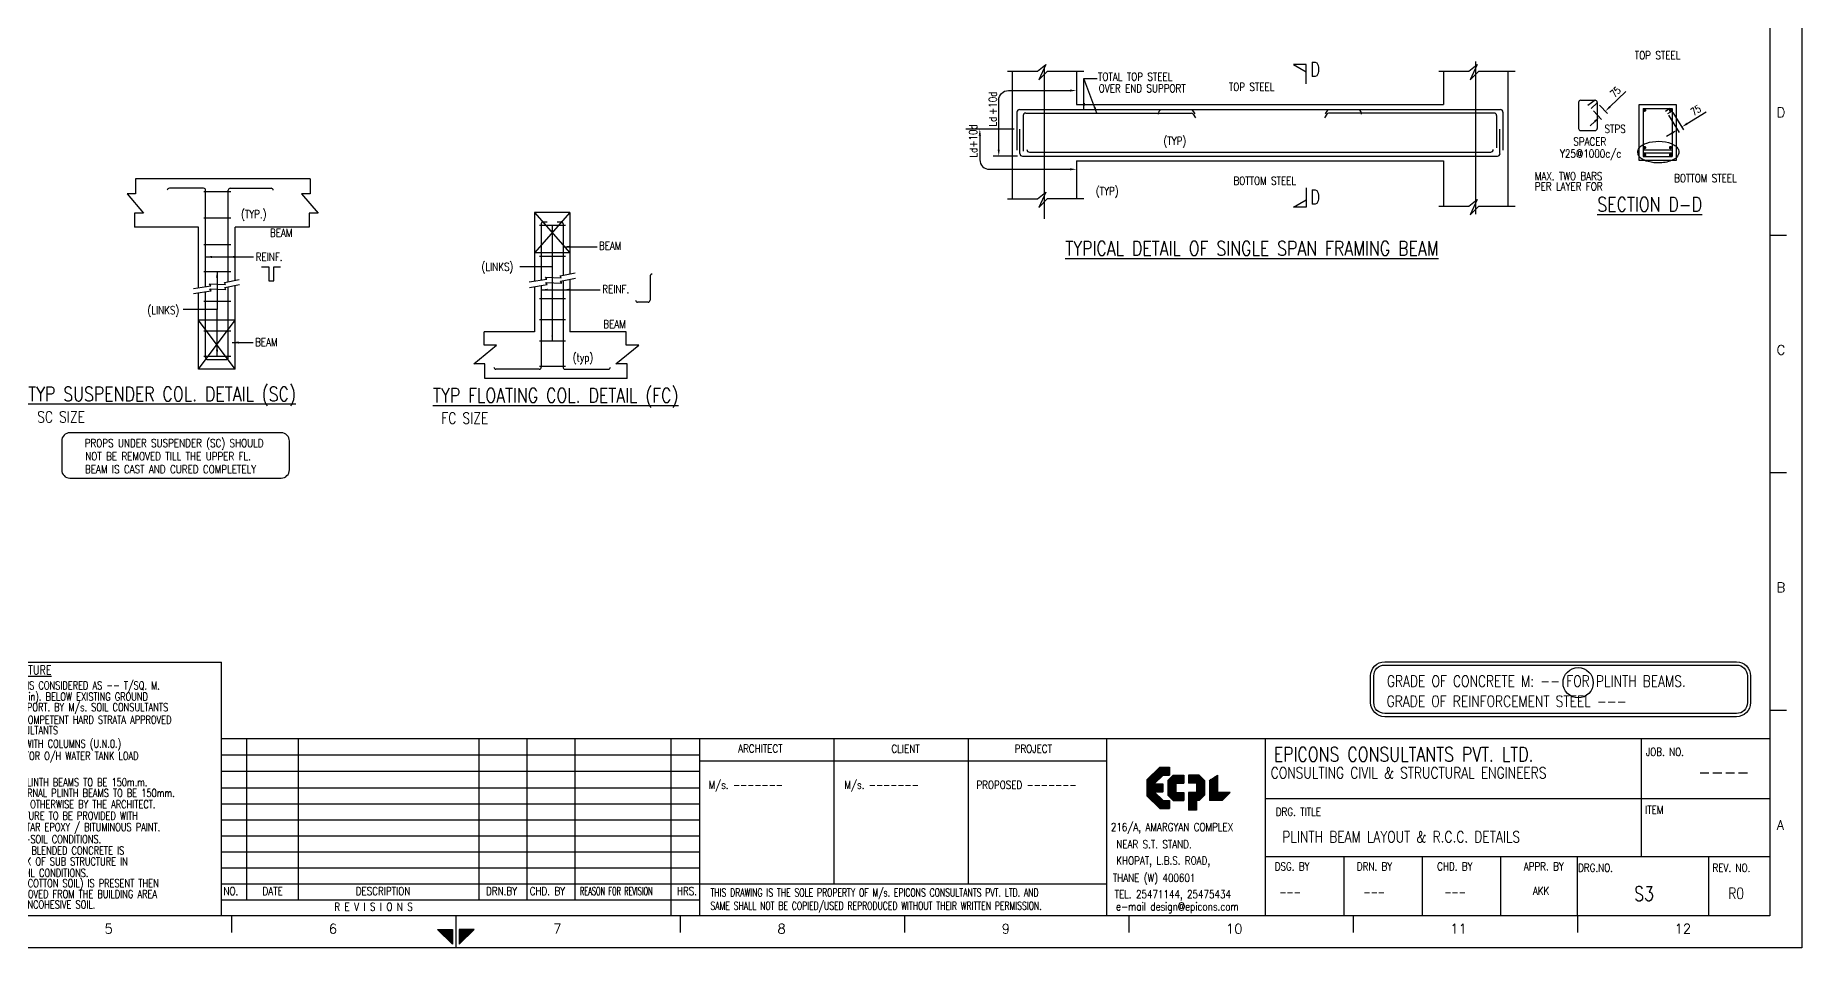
# Model space of a CAD drawing. Extents: x -93349148775 to 1048725102051, y -1180441401940 to 309370.
# Drawn here: x 289 to 841, y 0 to 285 of the extents above; entities that cross this region are included whole.
import ezdxf
from ezdxf.enums import TextEntityAlignment as Align
from ezdxf.lldxf.tags import DXFTag

# ---------------------------------------------------------------- set-up
doc = ezdxf.new("R2010")
doc.units = 0
doc.header["$LTSCALE"] = 5
doc.header["$MEASUREMENT"] = 0
for name, color, linetype in [('DIM', 5, 'Continuous'), ('FRAME', 6, 'Continuous'), ('GRID', 8, 'CENTER'), ('HT', 8, 'Continuous'), ('LINE WORK', 4, 'Continuous'), ('LOGO', 1, 'Continuous'), ('REINF', 6, 'Continuous'), ('SECT-MKD', 1, 'Continuous'), ('SECT-NO', 1, 'Continuous'), ('sheet', 1, 'Continuous'), ('STIRRUPS', 5, 'Continuous'), ('SUB TITLE', 3, 'Continuous'), ('TABLE FRAME', 5, 'Continuous'), ('TEXT', 4, 'Continuous'), ('TITLE', 6, 'Continuous')]:
    doc.layers.add(name, color=color, linetype=linetype)
doc.styles.add('D', font='romand.shx', dxfattribs={"height": 200})
doc.styles.add('ROMANS', font='romans.shx', dxfattribs={"width": 0.8, "height": 2.25})
tags = doc.linetypes.add('CENTER', pattern=[2, 1.25, -0.25, 0.25, -0.25]).pattern_tags.tags
tags[10:11] = [DXFTag(74, 4), DXFTag(75, 0), DXFTag(340, '0'), DXFTag(46, 1.0), DXFTag(50, 0.0), DXFTag(44, 0.0), DXFTag(45, 0.0)]
tags[8:9] = [DXFTag(74, 4), DXFTag(75, 0), DXFTag(340, '0'), DXFTag(46, 1.0), DXFTag(50, 0.0), DXFTag(44, 0.0), DXFTag(45, 0.0)]
tags[6:7] = [DXFTag(74, 4), DXFTag(75, 0), DXFTag(340, '0'), DXFTag(46, 1.0), DXFTag(50, 0.0), DXFTag(44, 0.0), DXFTag(45, 0.0)]
tags[4:5] = [DXFTag(74, 4), DXFTag(75, 0), DXFTag(340, '0'), DXFTag(46, 1.0), DXFTag(50, 0.0), DXFTag(44, 0.0), DXFTag(45, 0.0)]
tags = doc.linetypes.add('HIDDEN', pattern=[0.375, 0.25, -0.125]).pattern_tags.tags
tags[6:7] = [DXFTag(74, 4), DXFTag(75, 0), DXFTag(340, '0'), DXFTag(46, 1.0), DXFTag(50, 0.0), DXFTag(44, 0.0), DXFTag(45, 0.0)]
tags[4:5] = [DXFTag(74, 4), DXFTag(75, 0), DXFTag(340, '0'), DXFTag(46, 1.0), DXFTag(50, 0.0), DXFTag(44, 0.0), DXFTag(45, 0.0)]
doc.dimstyles.new('T1', dxfattribs={"dimtxt": 2.25, "dimasz": 2, "dimexe": 1, "dimexo": 0.5, "dimgap": 1, "dimtad": 1, "dimdec": 0, "dimzin": 1, "dimdsep": 46, "dimtxsty": 'ROMANS', "dimcen": 0.09, "dimclrd": 5, "dimclre": 5, "dimclrt": 4, "dimadec": 0, "dimazin": 0, "dimtfac": 1, "dimtdec": 0, "dimtofl": 0, "dimtmove": 0, "dimatfit": 3, "dimfxl": 0, "dimtolj": 1, "dimtzin": 1, "dimarcsym": 0})

# ---------------------------------------------------------------- blocks, each defined once
blk = doc.blocks.new('MID')
at = {"layer": 'sheet', "color": 2}
for p, q in [((8.94, 1.07), (4.27, 5.74)), ((4.27, 5.74), (4.27, 1.07)), ((0, 0), (10, 0)), ((4.27, 1.07), (8.94, 1.07)), ((8.94, -1.07), (4.27, -5.74)), ((4.27, -1.07), (8.94, -1.07)), ((4.27, -5.74), (4.27, -1.07))]:
    blk.add_line(p, q, dxfattribs=at)
for points in [[(4.27, 5.74), (8.94, 1.07), (4.27, 1.07)], [(4.27, -5.74), (8.94, -1.07), (4.27, -1.07)]]:
    blk.add_solid(points, dxfattribs=at)
blk = doc.blocks.new('N15')
at = {"layer": 'SUB TITLE', "style": 'ROMANS', "width": 0.8}
blk.add_text('%%uNOTES FOR R.C.C. SUB STRUCTURE', height=2.75, dxfattribs=at).set_placement((1179.24, 869.07))
at = {"layer": 'TEXT', "style": 'ROMANS', "width": 0.75}
for s, p in [('1. SAFE BEARING CAPACITY OF SOIL IS CONSIDERED AS -- T/SQ. M. ', (1177.68, 864.37)), ('   (BELOW  P.C.C.) AT -- MTRS. (min). BELOW EXISTING GROUND ', (1176.94, 860.86)), ('2. FOUNDATIONS TO REST ON THE COMPETENT HARD STRATA APPROVED ', (1178.35, 853.62)), ('LEVEL AS PER GEOTECHNICAL REPORT. BY M/s. SOIL CONSULTANTS', (1182.44, 857.57)), ('BY M/S. EPICONS / SOIL CONSULTANTS', (1183, 850.37)), ('3. ALL FOOTINGS ARE CONCENTRIC WITH COLUMNS (U.N.0.)', (1178.55, 846.15)), ('4. COL._________________DESIGNED FOR O/H WATER TANK LOAD ', (1178.76, 842.35)), ('OF CAPACITY______LITERS.', (1183.61, 837.96)), ('5. TOP OF EXTERNAL PERIPHERAL PLINTH BEAMS TO BE 150m.m.', (1178.41, 834.1)), ('BELOW F.F.L. UNLESS SPECIFIED OTHERWISE BY THE ARCHITECT.', (1182.97, 827.22)), ('BELOW F.G.L.  AND TOP OF INTERNAL PLINTH BEAMS TO BE 150mm.', (1183.21, 830.75)), ('6. R.C.C. SURFACE FOR SUBSTRUCTURE TO BE PROVIDED WITH', (1179.19, 823.63)), ('PROTECTIVE COATING OF COAL-TAR EPOXY / BITUMINOUS PAINT.', (1183.67, 820.09)), ('IN CHEMICALLY AGRESSIVE SUB-SOIL CONDITIONS.', (1183.77, 816.31)), ('7. USE OF PP CEMENT OR FLY ASH BLENDED CONCRETE IS ', (1179.1, 812.77)), ('RECOMMENDED FOR R.C.C. WORK OF SUB STRUCTURE IN ', (1183.49, 809.35)), ('CHEMICALLY AGRESSIVE SUB-SOIL CONDITIONS.', (1183.49, 805.78)), ('8. INCASE EXPANSIVE SOIL (BLACK COTTON SOIL) IS PRESENT THEN', (1179.26, 802.53)), ('THE SAME SHALL BE FULLY REMOVED FROM THE BUILDING AREA  ', (1183.63, 799.17)), (' AND REPLACED BY EXTERNAL NONCOHESIVE SOIL.', (1181.48, 795.88))]:
    blk.add_text(s, height=2.5, dxfattribs=at).set_placement(p)
blk = doc.blocks.new('*X31')
at = {"color": 0}
for p, q in [((97343, 4906), (98027, 5590)), ((97343, 4924), (98009, 5590)), ((97343, 4942), (97991, 5590)), ((97343, 4959), (97974, 5590)), ((97343, 4977), (97956, 5590)), ((97343, 4995), (97938, 5590)), ((97343, 5012), (97921, 5590)), ((97343, 5030), (97903, 5590)), ((97343, 5048), (97885, 5590)), ((97343, 5065), (97868, 5590)), ((97343, 5083), (97850, 5590)), ((97343, 5101), (97832, 5590)), ((97343, 5118), (97815, 5590)), ((97343, 5136), (97797, 5590)), ((97343, 5154), (97779, 5590)), ((97343, 5171), (97762, 5590)), ((97343, 5189), (97744, 5590)), ((97343, 4889), (98043, 5589)), ((97343, 4871), (98043, 5571)), ((97343, 4853), (98043, 5553)), ((97847, 5340), (98043, 5536)), ((97865, 5340), (98043, 5518)), ((97343, 4694), (97714, 5065)), ((97343, 4712), (97696, 5065)), ((97343, 4730), (97678, 5065)), ((97343, 4747), (97661, 5065)), ((97343, 4765), (97643, 5065)), ((97343, 4783), (97625, 5065)), ((97343, 4800), (97608, 5065)), ((97343, 4818), (97590, 5065)), ((97343, 4836), (97572, 5065)), ((97350, 4683), (97732, 5065)), ((97359, 4674), (97749, 5065)), ((97367, 4666), (97767, 5065)), ((97376, 4657), (97785, 5065)), ((97385, 4648), (97802, 5065)), ((97394, 4639), (97820, 5065)), ((97588, 4815), (97838, 5065)), ((97605, 4815), (97843, 5053)), ((97623, 4815), (97843, 5035)), ((97641, 4815), (97843, 5017)), ((97658, 4815), (97843, 5000)), ((97676, 4815), (97843, 4982)), ((97694, 4815), (97843, 4964)), ((97883, 5340), (98043, 5500)), ((97900, 5340), (98043, 5483)), ((97918, 5340), (98043, 5465)), ((97936, 5340), (98043, 5447)), ((97953, 5340), (98043, 5430)), ((97971, 5340), (98043, 5412)), ((97989, 5340), (98043, 5394)), ((98007, 5340), (98043, 5377)), ((98024, 5340), (98043, 5359)), ((98042, 5340), (98043, 5341)), ((97403, 4630), (97579, 4807)), ((97412, 4621), (97588, 4798)), ((97420, 4613), (97597, 4789)), ((97429, 4604), (97606, 4781)), ((97438, 4595), (97615, 4772)), ((97447, 4586), (97624, 4763)), ((97456, 4577), (97633, 4754)), ((97465, 4568), (97641, 4745)), ((97473, 4560), (97650, 4736)), ((97482, 4551), (97659, 4728)), ((97491, 4542), (97668, 4719)), ((97500, 4533), (97677, 4710)), ((97509, 4524), (97686, 4701)), ((97518, 4515), (97694, 4692)), ((97526, 4507), (97703, 4683)), ((97535, 4498), (97712, 4674)), ((97544, 4489), (97721, 4666)), ((97553, 4480), (97730, 4657)), ((97562, 4471), (97739, 4648)), ((97571, 4462), (97747, 4639)), ((97579, 4454), (97756, 4630)), ((97588, 4445), (97765, 4621)), ((97597, 4436), (97774, 4613)), ((97606, 4427), (97783, 4604)), ((97615, 4418), (97792, 4595)), ((97624, 4409), (97800, 4586)), ((97633, 4400), (97809, 4577)), ((97641, 4392), (97818, 4568)), ((97650, 4383), (97827, 4560)), ((97659, 4374), (97836, 4551)), ((97668, 4365), (97845, 4542)), ((97677, 4356), (97861, 4540)), ((97686, 4347), (97878, 4540)), ((97694, 4339), (97896, 4540)), ((97703, 4330), (97914, 4540)), ((97711, 4815), (97843, 4947)), ((97712, 4321), (97931, 4540)), ((97721, 4312), (97949, 4540)), ((97729, 4815), (97843, 4929)), ((97730, 4303), (97967, 4540)), ((97739, 4294), (97984, 4540)), ((97747, 4815), (97843, 4911)), ((97752, 4290), (98002, 4540)), ((97764, 4815), (97843, 4894)), ((97770, 4290), (98020, 4540)), ((97782, 4815), (97843, 4876)), ((97787, 4290), (98037, 4540)), ((97800, 4815), (97843, 4858)), ((97805, 4290), (98043, 4528)), ((97817, 4815), (97843, 4841)), ((97823, 4290), (98043, 4510)), ((97835, 4815), (97843, 4823)), ((97840, 4290), (98043, 4493)), ((97858, 4290), (98043, 4475)), ((97876, 4290), (98043, 4457)), ((97893, 4290), (98043, 4440)), ((97911, 4290), (98043, 4422)), ((97929, 4290), (98043, 4404)), ((97946, 4290), (98043, 4387)), ((97964, 4290), (98043, 4369)), ((97982, 4290), (98043, 4351)), ((97999, 4290), (98043, 4334)), ((98017, 4290), (98043, 4316)), ((98035, 4290), (98043, 4298))]:
    blk.add_line(p, q, dxfattribs=at)
blk = doc.blocks.new('*D424')
at = {"layer": 'DEFPOINTS', "color": 5, "linetype": 'ByBlock'}
for p in [(775.56, 261.92), (777.45, 263.75)]:
    blk.add_point(p, dxfattribs=at)
at = {"layer": 'DIM', "color": 5, "linetype": 'ByBlock', "lineweight": -2}
for p, q in [((781.1, 262.85), (786.07, 267.66)), ((775.91, 261.56), (778.47, 258.91)), ((777.79, 263.39), (780.36, 260.74)), ((776.34, 258.24), (774.9, 256.84))]:
    blk.add_line(p, q, dxfattribs=at)
at = {"layer": 'DIM', "color": 5, "linetype": 'ByBlock'}
for points in [[(777.78, 259.63), (776.57, 258), (776.11, 258.48)], [(779.67, 261.46), (781.33, 262.61), (780.87, 263.09)]]:
    blk.add_solid(points, dxfattribs=at)
at = {"layer": 'DIM', "color": 4, "linetype": 'ByBlock', "insert": (782.82, 267.48), "char_height": 2.25, "attachment_point": 5, "rotation": 44.0995, "style": 'ROMANS'}
blk.add_mtext('75', dxfattribs=at)
blk = doc.blocks.new('AW')
at = {"layer": 'DIM'}
blk.add_line((38.51, 370.04), (30.95, 370.04), dxfattribs=at)
blk.add_lwpolyline([(32.66, 372.04), (32.66, 387.53, -0.414214), (35.66, 390.53), (54.96, 390.53)], format="xyb", dxfattribs=at)
for points in [[(54.96, 390.86), (56.96, 390.53), (54.96, 390.2)], [(32.99, 372.04), (32.66, 370.04), (32.33, 372.04)]]:
    blk.add_solid(points, dxfattribs=at)
at = {"layer": 'TEXT', "style": 'ROMANS', "width": 0.9}
blk.add_text('Ld', height=2.267, rotation=90, dxfattribs=at).set_placement((30.78, 380.81), align=Align.MIDDLE)
blk = doc.blocks.new('AR')
at = {"layer": 'DIM'}
blk.add_line((37.44, 378.47), (22.43, 378.47), dxfattribs=at)
blk.add_lwpolyline([(26.75, 376.47), (26.75, 368.92, 0.414214), (29.75, 365.92), (54.96, 365.92)], format="xyb", dxfattribs=at)
for points in [[(26.42, 376.47), (26.75, 378.47), (27.09, 376.47)], [(54.96, 366.25), (56.96, 365.92), (54.96, 365.58)]]:
    blk.add_solid(points, dxfattribs=at)
at = {"layer": 'TEXT', "style": 'ROMANS', "width": 0.9}
blk.add_text('Ld', height=2.267, rotation=90, dxfattribs=at).set_placement((24.74, 371.09), align=Align.MIDDLE)
blk = doc.blocks.new('*D426')
at = {"layer": 'DEFPOINTS', "color": 5, "linetype": 'ByBlock'}
for p in [(799.12, 260.62), (800.49, 261.48)]:
    blk.add_point(p, dxfattribs=at)
at = {"layer": 'sheet', "color": 5, "linetype": 'ByBlock', "lineweight": -2}
for p, q in [((799.38, 260.2), (802.72, 254.84)), ((800.76, 261.06), (804.1, 255.69)), ((805.27, 257.6), (811.14, 261.26)), ((800.5, 254.63), (798.8, 253.57))]:
    blk.add_line(p, q, dxfattribs=at)
at = {"layer": 'sheet', "color": 5, "linetype": 'ByBlock'}
for points in [[(802.2, 255.69), (800.67, 254.35), (800.32, 254.91)], [(803.57, 256.54), (805.44, 257.32), (805.09, 257.88)]]:
    blk.add_solid(points, dxfattribs=at)
at = {"layer": 'sheet', "color": 4, "linetype": 'ByBlock', "insert": (807.93, 261.76), "char_height": 2.25, "attachment_point": 5, "rotation": 31.9205, "style": 'ROMANS'}
blk.add_mtext('75', dxfattribs=at)

msp = doc.modelspace()

# ---------------------------------------------------------------- hatches: boundary and pattern name
at = {"layer": 'sheet'}
h = msp.add_hatch(dxfattribs=at)
h.set_pattern_fill('ANSI31', color=2, scale=2, style=0)
h.paths.add_polyline_path([(647.94, 53.97), (644.65, 53.97), (642.94, 52.26), (642.94, 47.67), (644.65, 45.97), (647.94, 45.97), (647.94, 48.47), (645.44, 48.47), (645.44, 51.47), (647.94, 51.47)])
h.paths.add_polyline_path([(659.94, 45.97), (662.44, 48.47), (658.44, 48.47), (658.44, 53.97), (655.94, 52.26), (655.94, 45.97)])
h.paths.add_polyline_path([(654.44, 47.67), (654.44, 52.26), (652.74, 53.97), (649.44, 53.97), (649.44, 51.47), (651.94, 51.47), (651.94, 48.47), (649.44, 48.47), (649.44, 42.97), (651.94, 42.97), (651.94, 45.97), (652.74, 45.97)])

# ---------------------------------------------------------------- linework, layer by layer
at = {"layer": 'DIM'}
msp.add_line((450.63, 225.89), (450.63, 189.73), dxfattribs=at)
msp.add_solid([(450.35, 191.28), (450.9, 191.28), (450.63, 189.63)], dxfattribs=at)
at = {"layer": 'FRAME'}
for points in [[(0, 594), (841, 594), (841, 0), (0, 0)], [(831, 10), (20, 10), (20, 584), (831, 584)]]:
    msp.add_lwpolyline(points, close=True, dxfattribs=at)
at = {"layer": 'GRID'}
for p, q in [((739.11, 277.05), (739.11, 229.25)), ((604.36, 275.66), (604.36, 227.86))]:
    msp.add_line(p, q, dxfattribs=at)
at = {"layer": 'HT'}
for p, q in [((445.03, 229.78), (456.13, 217.21)), ((456.13, 229.78), (445.03, 217.21)), ((456.13, 217.21), (445.03, 217.21)), ((351.59, 196.19), (340.09, 196.19)), ((340.09, 180.85), (351.59, 196.19)), ((351.59, 180.85), (340.09, 196.19))]:
    msp.add_line(p, q, dxfattribs=at)
for points in [[(592.84, 273.94), (602.27, 273.94), (604.88, 276.05), (602.69, 271.27), (605.37, 274.01), (616.72, 274.01)], [(727.59, 273.94), (737.02, 273.94), (739.63, 276.05), (737.44, 271.27), (740.12, 274.01), (751.47, 274.01)], [(320.36, 240.37), (320.36, 235.67), (317.83, 235.67), (322.87, 229.64), (320.09, 229.64), (320.09, 225.21)], [(374.96, 240.37), (374.96, 235.67), (372.28, 235.67), (377.47, 229.64), (374.69, 229.64), (374.69, 225.21)], [(592.84, 234.08), (602.27, 234.08), (604.88, 236.19), (602.69, 231.41), (605.37, 234.15), (616.72, 234.15)], [(727.59, 231.76), (737.02, 231.76), (739.63, 233.87), (737.44, 229.08), (740.12, 231.83), (751.47, 231.83)], [(443.43, 208.13), (448.89, 208.99), (448.5, 209.62), (453.45, 209.39), (453.12, 210.01), (457.77, 210.95)], [(338.48, 206.06), (343.94, 206.92), (343.55, 207.55), (348.5, 207.31), (348.17, 207.94), (352.82, 208.88)], [(338.57, 204.47), (344.03, 205.34), (343.64, 205.97), (348.59, 205.73), (348.27, 206.35), (352.92, 207.29)], [(443.55, 206.41), (449.01, 207.28), (448.62, 207.91), (453.57, 207.67), (453.24, 208.29), (457.89, 209.23)], [(429.58, 177.93), (429.58, 182.47), (426.06, 182.47), (433.24, 188.29), (429.32, 188.29), (429.32, 192.55)], [(474.01, 177.93), (474.01, 182.47), (470.49, 182.47), (477.67, 188.29), (473.75, 188.29), (473.75, 192.55)]]:
    msp.add_lwpolyline(points, dxfattribs=at)
at = {"layer": 'HT', "linetype": 'HIDDEN'}
msp.add_open_spline([(802.61, 248.67), (802.61, 249.14), (802.29, 249.98), (801.37, 250.81), (799.63, 251.71), (796.43, 252.26), (792.64, 251.73), (790.52, 250.56), (789.66, 248.99), (789.98, 247.57), (791.07, 246.44), (793.18, 245.49), (796.99, 245.1), (800.4, 245.84), (802.19, 247.15), (802.61, 248.19), (802.61, 248.67)], degree=3, knots=[0, 0, 0, 0, 0.300642, 0.568907, 0.837172, 1.534205, 2.231238, 2.774137, 3.086641, 3.384832, 3.650911, 4.151037, 4.800775, 5.565984, 5.978639, 6.283185, 6.283185, 6.283185, 6.283185], dxfattribs=at)
at = {"layer": 'LINE WORK'}
for p, q in [((594.3, 273.94), (594.3, 234.08)), ((614.42, 274.01), (614.42, 263.52)), ((729.05, 273.94), (729.05, 263.52)), ((749.17, 274.01), (749.17, 231.83)), ((614.42, 263.52), (729.05, 263.52)), ((614.42, 245.92), (729.05, 245.92)), ((614.42, 245.92), (614.42, 234.15)), ((729.05, 245.92), (729.05, 231.76)), ((374.96, 240.37), (320.36, 240.37)), ((445.03, 229.78), (445.03, 208.39)), ((456.13, 229.78), (445.03, 229.78)), ((456.13, 229.78), (456.13, 210.62)), ((340.09, 225.21), (320.09, 225.21)), ((340.09, 206.32), (340.09, 225.21)), ((351.59, 208.58), (351.59, 225.21)), ((374.69, 225.21), (351.59, 225.21)), ((340.09, 180.85), (340.09, 204.64)), ((351.59, 180.85), (351.59, 206.91)), ((445.03, 206.65), (445.03, 192.55)), ((456.13, 208.89), (456.13, 192.55)), ((445.03, 192.55), (429.32, 192.55)), ((473.75, 192.55), (456.13, 192.55)), ((351.59, 180.85), (340.09, 180.85)), ((474.01, 177.93), (429.58, 177.93)), ((457.79, 15), (457.79, 65.38)), ((538.71, 20), (538.71, 65.38)), ((580.71, 20), (580.71, 65.38)), ((791, 28.5), (791, 65.38)), ((496.71, 58.41), (623.86, 58.41)), ((673.5, 46.67), (831, 46.67)), ((673.5, 28.5), (831, 28.5)), ((698, 10), (698, 28.5)), ((722.5, 10), (722.5, 28.5)), ((747, 10), (747, 28.5)), ((770.92, 10.01), (770.92, 28.5)), ((811.94, 9.99), (811.94, 28.49)), ((347.22, 20), (623.86, 20)), ((347.22, 15), (496.71, 15))]:
    msp.add_line(p, q, dxfattribs=at)
msp.add_lwpolyline([(790.19, 263.52), (801.76, 263.52), (801.76, 246.03), (790.19, 246.03)], close=True, dxfattribs=at)
at = {"layer": 'LOGO'}
for p, q in [((636.44, 52.47), (640.44, 56.47)), ((640.44, 56.47), (643.44, 56.47)), ((643.44, 56.47), (643.44, 53.97)), ((636.44, 52.47), (636.44, 47.47)), ((638.73, 51.22), (641.48, 53.97)), ((638.73, 51.22), (641.44, 51.22)), ((641.44, 51.22), (641.44, 48.72)), ((641.48, 53.97), (643.44, 53.97)), ((642.94, 52.26), (644.65, 53.97)), ((642.94, 52.26), (642.94, 47.67)), ((644.65, 53.97), (647.94, 53.97)), ((645.44, 51.47), (645.44, 48.47)), ((645.44, 51.47), (647.94, 51.47)), ((647.94, 53.97), (647.94, 51.47)), ((652.74, 53.97), (649.44, 53.97)), ((649.44, 53.97), (649.44, 51.47)), ((651.94, 51.47), (649.44, 51.47)), ((651.94, 51.47), (651.94, 48.47)), ((654.44, 52.26), (652.74, 53.97)), ((654.44, 52.26), (654.44, 47.67)), ((655.94, 52.26), (658.44, 53.97)), ((655.94, 52.26), (655.94, 45.97)), ((658.44, 53.97), (658.44, 48.47)), ((636.44, 47.47), (640.44, 43.47)), ((638.73, 48.72), (641.48, 45.97)), ((638.73, 48.72), (641.44, 48.72)), ((641.48, 45.97), (643.44, 45.97)), ((642.94, 47.67), (644.65, 45.97)), ((643.44, 45.97), (643.44, 43.47)), ((644.65, 45.97), (647.94, 45.97)), ((645.44, 48.47), (647.94, 48.47)), ((647.94, 48.47), (647.94, 45.97)), ((649.44, 48.47), (649.44, 42.97)), ((651.94, 48.47), (649.44, 48.47)), ((652.74, 45.97), (651.94, 45.97)), ((651.94, 45.97), (651.94, 42.97)), ((654.44, 47.67), (652.74, 45.97)), ((659.94, 45.97), (655.94, 45.97)), ((662.44, 48.47), (658.44, 48.47)), ((662.44, 48.47), (659.94, 45.97)), ((640.44, 43.47), (643.44, 43.47)), ((651.94, 42.97), (649.44, 42.97))]:
    msp.add_line(p, q, dxfattribs=at)
at = {"layer": 'REINF'}
for p, q in [((595.81, 261.19), (595.81, 249.27)), ((596.61, 262), (746.86, 262)), ((597.77, 260.07), (597.77, 248.99)), ((598.58, 260.88), (650.28, 260.88)), ((650.5, 262), (651.38, 260.6)), ((650.84, 260.57), (651.58, 259.39)), ((692.62, 260.57), (691.88, 259.39)), ((692.96, 262), (692.08, 260.6)), ((744.88, 260.88), (693.19, 260.88)), ((745.69, 260.07), (745.69, 250.04)), ((747.66, 261.19), (747.66, 249.27)), ((596.72, 248.23), (596.72, 255.86)), ((746.74, 248.23), (746.74, 255.86)), ((599.71, 248.65), (743.83, 248.65)), ((597.53, 247.43), (745.96, 247.43)), ((341.67, 237.38), (330.97, 237.38)), ((350, 237.38), (362.79, 237.38)), ((342.31, 206.67), (342.31, 236.74)), ((349.37, 208.15), (349.37, 236.74)), ((447.18, 226.3), (447.18, 208.73)), ((447.8, 226.92), (449.07, 226.92)), ((452.2, 226.92), (453.37, 226.92)), ((453.98, 226.3), (453.98, 210.19)), ((481.18, 209.93), (481.18, 202.38)), ((342.31, 184.46), (342.31, 205.08)), ((349.37, 184.46), (349.37, 206.47)), ((447.18, 206.99), (447.18, 181.44)), ((453.98, 208.46), (453.98, 181.44)), ((480.56, 201.76), (477.27, 201.76)), ((342.95, 183.82), (348.73, 183.82)), ((446.56, 180.82), (433, 180.82)), ((454.6, 180.82), (468.16, 180.82))]:
    msp.add_line(p, q, dxfattribs=at)
at = {"layer": 'REINF', "const_width": 0.503}
for points in [[(791.7, 261.76, 1), (792.2, 261.76, 1)], [(799.75, 261.76, 1), (800.25, 261.76, 1)], [(791.7, 250.09, 1), (792.2, 250.09, 1)], [(799.75, 250.09, 1), (800.25, 250.09, 1)], [(791.7, 247.79, -1), (792.2, 247.79, -1)], [(799.75, 247.79, -1), (800.25, 247.79, -1)]]:
    msp.add_lwpolyline(points, format="xyb", close=True, dxfattribs=at)
at = {"layer": 'REINF'}
msp.add_lwpolyline([(359.77, 212.81), (362.03, 212.81), (362.03, 208.47), (363.59, 208.47), (363.59, 212.81), (365.68, 212.81)], dxfattribs=at)
for centre, radius, start, end in [((596.61, 261.19), 0.806, 90, 180), ((598.58, 260.07), 0.806, 90, 180), ((641.59, 260.6), 1.62, 120.0806, 182.7287), ((650.28, 260.21), 0.667, 32.2059, 90), ((693.19, 260.21), 0.667, 90, 147.7941), ((701.88, 260.6), 1.62, 357.2713, 59.9194), ((744.88, 260.07), 0.806, 0, 90), ((746.85, 261.19), 0.806, 0, 90), ((599.71, 249.46), 0.806, 180, 270), ((743.82, 249.46), 0.806, 270, 0), ((597.53, 248.23), 0.806, 180, 270), ((745.94, 248.23), 0.806, 270, 0), ((330.97, 236.74), 0.639, 90, 180), ((341.67, 236.74), 0.639, 0, 90), ((350, 236.74), 0.639, 90, 180), ((362.79, 236.74), 0.639, 0, 90), ((447.8, 226.3), 0.616, 90, 180), ((453.37, 226.3), 0.616, 0, 90), ((481.8, 209.93), 0.616, 90, 180), ((477.27, 202.38), 0.616, 180, 270), ((480.56, 202.38), 0.616, 270, 0), ((342.95, 184.46), 0.639, 180, 270), ((348.73, 184.46), 0.639, 270, 0), ((433, 181.44), 0.616, 180, 270), ((446.56, 181.44), 0.616, 270, 0), ((454.6, 181.44), 0.616, 180, 270), ((468.16, 181.44), 0.616, 270, 0)]:
    msp.add_arc(centre, radius, start, end, dxfattribs=at)
at = {"layer": 'SECT-MKD'}
for points in [[(686.16, 269.99), (686.16, 276.02), (682.18, 276.02), (686.16, 273.72)], [(686.16, 237.52), (686.16, 231.48), (682.18, 231.48), (686.16, 233.78)]]:
    msp.add_lwpolyline(points, dxfattribs=at)
at = {"layer": 'sheet', "color": 2}
for p, q in [((830.99, 222.76), (836.23, 222.76)), ((830.99, 222.76), (836.23, 222.76)), ((830.99, 148.51), (836.23, 148.51)), ((830.99, 148.51), (836.23, 148.51)), ((830.99, 74.26), (836.23, 74.26)), ((830.99, 74.26), (836.23, 74.26)), ((350.42, 10.01), (350.42, 4.78)), ((350.42, 10.01), (350.42, 4.78)), ((420.5, 10.01), (420.5, 4.78)), ((420.5, 10.01), (420.5, 4.78)), ((490.58, 10.01), (490.58, 4.78)), ((490.58, 10.01), (490.58, 4.78)), ((560.67, 10.01), (560.67, 4.78)), ((560.67, 10.01), (560.67, 4.78)), ((630.75, 10.01), (630.75, 4.78)), ((630.75, 10.01), (630.75, 4.78)), ((700.83, 10.01), (700.83, 4.78)), ((700.83, 10.01), (700.83, 4.78)), ((770.92, 10.01), (770.92, 4.78)), ((770.92, 10.01), (770.92, 4.78))]:
    msp.add_line(p, q, dxfattribs=at)
at = {"layer": 'sheet'}
for p, q in [((239.39, 89.26), (347.22, 89.26)), ((347.22, 10.3), (347.22, 89.26)), ((347.22, 65.38), (831, 65.38)), ((496.71, 10), (496.71, 65.38)), ((623.86, 10), (623.86, 65.38)), ((673.5, 10), (673.5, 65.38))]:
    msp.add_line(p, q, dxfattribs=at)
at = {"layer": 'STIRRUPS'}
for p, q in [((771.32, 264.22), (771.32, 256.08)), ((771.98, 264.89), (776.44, 264.89)), ((776.44, 264.89), (774.2, 263.29)), ((777.1, 264.11), (775.21, 262.28)), ((777.1, 264.22), (777.1, 256.08)), ((791.45, 262.26), (791.45, 247.29)), ((791.45, 262.26), (800.5, 262.26)), ((799.84, 262.26), (798.46, 261.41)), ((800.49, 261.48), (799.12, 260.62)), ((800.5, 262.26), (800.5, 247.29)), ((771.98, 255.41), (776.44, 255.41)), ((791.45, 249.4), (800.5, 249.4)), ((791.45, 248.47), (800.5, 248.47)), ((791.45, 247.29), (800.5, 247.29)), ((341.72, 236.41), (350.19, 236.41)), ((341.72, 228.14), (350.19, 228.14)), ((446.61, 225.89), (454.78, 225.89)), ((341.72, 219.76), (350.19, 219.76)), ((446.61, 216.19), (454.78, 216.19)), ((341.72, 211.37), (350.19, 211.37)), ((341.72, 202.06), (350.19, 202.06)), ((446.61, 202.96), (454.78, 202.96)), ((446.61, 196.34), (454.78, 196.34)), ((341.72, 192.77), (350.19, 192.77)), ((446.61, 189.73), (454.78, 189.73)), ((341.72, 184.88), (350.19, 184.88)), ((446.61, 181.76), (454.78, 181.76))]:
    msp.add_line(p, q, dxfattribs=at)
for centre, start, end in [((771.98, 264.22), 90, 180), ((776.44, 264.22), 0, 90), ((771.98, 256.08), 180, 270), ((776.44, 256.08), 270, 0)]:
    msp.add_arc(centre, 0.667, start, end, dxfattribs=at)
at = {"layer": 'TABLE FRAME'}
for p, q in [((355.14, 15), (355.14, 65.38)), ((371.34, 15), (371.34, 65.38)), ((427.79, 15), (427.79, 65.38)), ((442.79, 15), (442.79, 65.38)), ((487.79, 10), (487.79, 65.38)), ((347.22, 60.25), (496.71, 60.25)), ((347.22, 55.13), (496.71, 55.13)), ((347.22, 50), (496.71, 50)), ((347.22, 45), (496.71, 45)), ((347.22, 40), (496.71, 40)), ((347.22, 35), (496.71, 35)), ((347.22, 30), (496.71, 30)), ((347.22, 25), (496.71, 25))]:
    msp.add_line(p, q, dxfattribs=at)
msp.add_lwpolyline([(297.33, 158.38), (297.33, 149.35, 0.414214), (299.88, 146.8), (365.93, 146.8, 0.414214), (368.48, 149.35), (368.48, 158.38, 0.414214), (365.93, 160.93), (299.88, 160.93, 0.414214)], format="xyb", close=True, dxfattribs=at)
at = {"layer": 'TABLE FRAME', "color": 8, "elevation": 501.46}
msp.add_lwpolyline([(710.71, 89.34), (820.64, 89.34), (820.64, 89.34, -0.414211), (825.04, 84.95), (825.04, 76.59, -0.414214), (820.64, 72.2), (710.71, 72.2), (710.71, 72.2, -0.414209), (706.31, 76.59), (706.31, 84.95, -0.41422)], format="xyb", close=True, dxfattribs=at)
at = {"layer": 'TABLE FRAME', "elevation": 501.46}
msp.add_lwpolyline([(710.71, 88.34), (820.64, 88.34), (820.64, 88.34, -0.414211), (824.04, 84.95), (824.04, 76.59, -0.414214), (820.64, 73.2), (710.71, 73.2), (710.71, 73.2, -0.414209), (707.31, 76.59), (707.31, 84.95, -0.41422)], format="xyb", close=True, dxfattribs=at)
at = {"layer": 'TABLE FRAME'}
msp.add_circle((771.16, 82.81), 4.73, dxfattribs=at)

# ---------------------------------------------------------------- block references
at = {"layer": 'DIM'}
for name in ['AW', 'AR']:
    msp.add_blockref(name, (557.46, -122.61), dxfattribs=at)
at = {"layer": 'LOGO', "color": 2, "xscale": 0.010009765625, "yscale": 0.010009765625, "zscale": 0.01}
msp.add_blockref('*X31', (-337.94, 0.52), dxfattribs=at)
at = {"layer": 'sheet'}
msp.add_blockref('N15', (-937.67, -783.64), dxfattribs=at)
at = {"layer": 'sheet', "color": 2, "xscale": -1, "rotation": 90}
msp.add_blockref('MID', (420.5, 10), dxfattribs=at)
msp.add_blockref('MID', (420.5, 10), dxfattribs=at)

# ---------------------------------------------------------------- texts
at = {"layer": 'SECT-NO', "style": 'ROMANS', "width": 0.75}
for p in [(687.45, 272.3), (687.45, 232.38)]:
    msp.add_text('D', height=4.5, dxfattribs=at).set_placement(p)
at = {"layer": 'sheet', "style": 'ROMANS'}
for s, p in [('D', (833.18, 259.61)), ('C', (833.18, 185.36)), ('B', (833.18, 111.11)), ('A', (833.18, 36.86)), ('5', (310.72, 4.42)), ('6', (380.81, 4.42)), ('7', (450.89, 4.42)), ('8', (520.97, 4.42)), ('9', (591.06, 4.42)), ('10', (661.14, 4.42)), ('11', (731.22, 4.42)), ('12', (801.31, 4.42))]:
    msp.add_text(s, height=3, dxfattribs=at).set_placement(p)
at = {"layer": 'SUB TITLE', "style": 'ROMANS', "width": 0.8}
for s, p in [('SC SIZE ', (298.09, 165.9)), ('FC SIZE ', (424.24, 165.49))]:
    msp.add_text(s, height=3.5, dxfattribs=at).set_placement(p, align=Align.MIDDLE)
at = {"layer": 'SUB TITLE', "width": 0.8}
for s, height, style, p in [('GRADE OF CONCRETE M: -- FOR PLINTH BEAMS.', 3.5, 'ROMANS', (711.42, 81.55, 1002.91)), ('GRADE OF REINFORCEMENT STEEL ---', 3.5, 'ROMANS', (711.35, 75.26)), (' CONSULTING CIVIL & STRUCTURAL ENGINEERS', 3.5, 'ROMANS', (673.19, 52.89)), ('PLINTH BEAM LAYOUT & R.C.C. DETAILS', 3.5, 'ROMANS', (678.74, 32.88)), ('R0', 3.5, 'ROMANS', (818.07, 15.23)), ('R E V I S I O N S', 2.5, 'D', (382.52, 11.54))]:
    msp.add_text(s, height=height, dxfattribs=dict(at, style=style)).set_placement(p)
at = {"layer": 'TEXT', "style": 'ROMANS'}
for s, width, p in [('TOP STEEL', 0.8, (788.86, 277.7)), ('TOTAL TOP STEEL ', 0.8, (621.14, 271)), ('OVER END SUPPORT', 0.8, (621.36, 267.35)), ('TOP STEEL', 0.8, (662.03, 267.82)), ('(TYP)', 0.8, (641.59, 250.93)), ('STPS', 0.8, (779.41, 254.69)), ('Y25@1000c/c', 0.8, (765.49, 246.97)), ('SPACER', 0.8, (769.65, 250.71)), ('(TYP)', 0.8, (620.47, 235.26)), ('BOTTOM STEEL', 0.8, (663.46, 238.47)), ('MAX. TWO BARS', 0.8, (757.63, 239.92)), ('PER LAYER FOR', 0.8, (757.63, 236.69)), ('BOTTOM STEEL', 0.8, (801.17, 239.28)), ('(TYP.)', 0.8, (353.37, 228.04)), ('BEAM', 0.8, (362.41, 222.21)), ('REINF.', 0.8, (357.96, 214.67)), ('BEAM', 0.8, (465.2, 218.14)), ('(LINKS)', 0.8, (428.51, 211.6)), ('REINF.', 0.8, (466.25, 204.59)), ('(LINKS)', 0.8, (324.12, 198.02)), ('BEAM', 0.8, (466.56, 193.68)), ('BEAM', 0.8, (357.77, 188.02)), ('(typ)', 0.8, (457.01, 183.22)), (' ARCHITECT', 0.8, (507.32, 60.98)), (' CLIENT', 0.8, (555.22, 60.94)), (' PROJECT', 0.8, (593.72, 60.94)), (' JOB. NO.', 0.8, (790.94, 59.95)), ('M/s. -------', 0.8, (499.46, 49.64)), ('M/s. -------', 0.8, (541.91, 49.64)), ('PROPOSED -------', 0.8, (583.14, 49.64)), ('ITEM', 0.8, (792.07, 41.86)), (' 216/A, AMARGYAN COMPLEX', 0.8, (623.79, 36.45)), (' DRG. TITLE', 0.8, (675.31, 41.21)), ('NEAR S.T. STAND.', 0.8, (626.85, 31.08)), ('KHOPAT, L.B.S. ROAD, ', 0.8, (626.85, 25.97)), (' THANE (W) 400601', 0.8, (624.39, 20.56)), (' DSG. BY', 0.8, (674.99, 24.15)), (' DRN. BY', 0.8, (700.65, 24.15)), (' CHD. BY', 0.8, (725.74, 24.15)), ('APPR. BY', 0.8, (754.17, 24.17)), (' DRG.NO.', 0.8, (769.78, 23.72)), ('  REV. NO.', 0.8, (810.4, 23.72)), ('NO.', 0.8, (347.87, 16.44)), ('DATE', 0.8, (360.09, 16.44)), ('DESCRIPTION', 0.8, (389.22, 16.44)), ('DRN.BY', 0.8, (429.93, 16.44)), ('CHD. BY', 0.8, (443.57, 16.44)), ('REASON FOR REVISION', 0.6, (459.27, 16.44)), ('HRS.', 0.8, (489.58, 16.44)), ('THIS DRAWING IS THE SOLE PROPERTY OF M/s. EPICONS CONSULTANTS PVT. LTD. AND', 0.7, (500.04, 15.99)), (' TEL. 25471144, 25475434', 0.8, (624.96, 15.46)), ('---', 0.8, (677.82, 16.1)), ('---', 0.8, (704.11, 16.1)), ('---', 0.8, (729.36, 16.1)), ('AKK', 0.8, (757.01, 16.57)), ('SAME SHALL NOT BE COPIED/USED REPRODUCED WITHOUT THEIR WRITTEN PERMISSION.', 0.7, (500.04, 11.85)), ('e-mail design@epicons.com', 0.8, (626.78, 11.62))]:
    msp.add_text(s, height=2.5, dxfattribs=dict(at, width=width)).set_placement(p)
at = {"layer": 'TEXT', "style": 'ROMANS', "width": 0.8}
for p in [(589.49, 260.31), (583.37, 250.07)]:
    msp.add_text('+10d', height=2.5, rotation=90, dxfattribs=at).set_placement(p)
for s, p in [('PROPS UNDER SUSPENDER (SC) SHOULD', (332.48, 157.54)), ('NOT BE REMOVED TILL THE UPPER FL.', (330.58, 153.61)), ('BEAM IS CAST AND CURED COMPLETELY', (331.36, 149.55))]:
    msp.add_text(s, height=2.5, dxfattribs=at).set_placement(p, align=Align.MIDDLE)
at = {"layer": 'TITLE', "style": 'ROMANS', "width": 0.8}
for s, p in [('%%uSECTION D-D', (777.15, 230.08)), ('%%uTYPICAL DETAIL OF SINGLE SPAN FRAMING BEAM', (610.91, 216.34)), ('%%UTYP SUSPENDER COL. DETAIL (SC)', (286.87, 170.85)), ('%%UTYP FLOATING COL. DETAIL (FC)', (413.35, 170.37)), ('EPICONS CONSULTANTS PVT. LTD.', (676.04, 58.22)), ('----', (808.64, 52.72)), ('S3', (788.67, 14.59))]:
    msp.add_text(s, height=4.5, dxfattribs=at).set_placement(p)

# ---------------------------------------------------------------- dimensions: what is measured, and where the dimension line sits
at = {"layer": 'DIM'}
dim = msp.add_aligned_dim(p1=(775.56, 261.92), p2=(777.45, 263.75), distance=-3.19, text='75', dimstyle='T1', dxfattribs=at)
dim.commit()
dim.dimension.update_dxf_attribs({"geometry": '*D424', "text_midpoint": (782.82, 267.48)})
at = {"layer": 'sheet'}
dim = msp.add_aligned_dim(p1=(799.12, 260.62), p2=(800.49, 261.48), distance=-5.82, text='75', dimstyle='T1', dxfattribs=at)
dim.commit()
dim.dimension.update_dxf_attribs({"geometry": '*D426', "text_midpoint": (807.93, 261.76)})

# ---------------------------------------------------------------- leaders
at = {"layer": 'DIM'}
for points in [[(450.63, 225.89), (450.63, 212.84), (440.46, 212.84)], [(342.31, 215.91), (357.26, 215.91)], [(349.37, 215.91), (357.26, 215.91)], [(454.15, 219.1), (464.61, 219.1)], [(345.89, 211.47), (345.89, 199.45)], [(447.18, 205.65), (465.55, 205.65)], [(453.98, 205.65), (465.55, 205.65)], [(345.89, 184.88), (345.89, 199.45), (335.34, 199.45)], [(350.59, 189.16), (357.16, 189.16)]]:
    msp.add_leader(points, dimstyle='T1', override={"dimgap": 1, "dimtad": 0}, dxfattribs=at)
at = {"layer": 'sheet'}
for points in [[(616.73, 262), (616.73, 271.7), (620.85, 271.7)], [(620.78, 260.88), (616.73, 271.7)]]:
    msp.add_leader(points, dimstyle='T1', override={"dimscale": 1, "dimgap": 1, "dimtad": 1}, dxfattribs=at)

doc.saveas('drawing.dxf')
